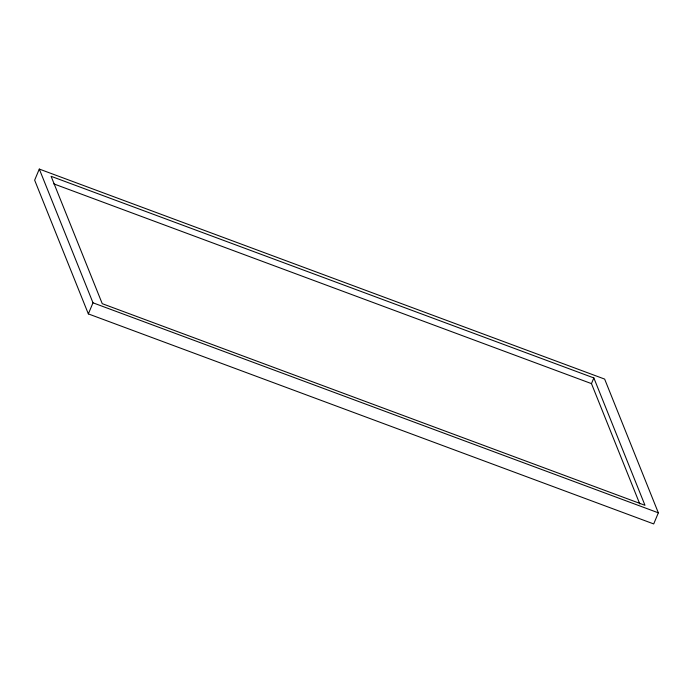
<?xml version="1.0" encoding="UTF-8"?>
<svg xmlns="http://www.w3.org/2000/svg" width="693" height="693" viewBox="0 0 693 693"><rect width="100%" height="100%" fill="white"/><g stroke="black" fill="none" stroke-linecap="round" stroke-linejoin="round"><path stroke-width="1.04" d="M39.293 169.066L34.65 180.171L88.349 313.903L653.707 523.934L658.35 512.829L604.651 379.097L39.293 169.066L92.992 302.806L88.349 313.903M639.786 503.967L591.467 383.619L593.849 377.936L51.1 176.308L102.243 303.673L644.984 505.301L593.849 377.936M53.794 183.879L591.467 383.619M92.992 302.806L658.35 512.829"/></g></svg>
